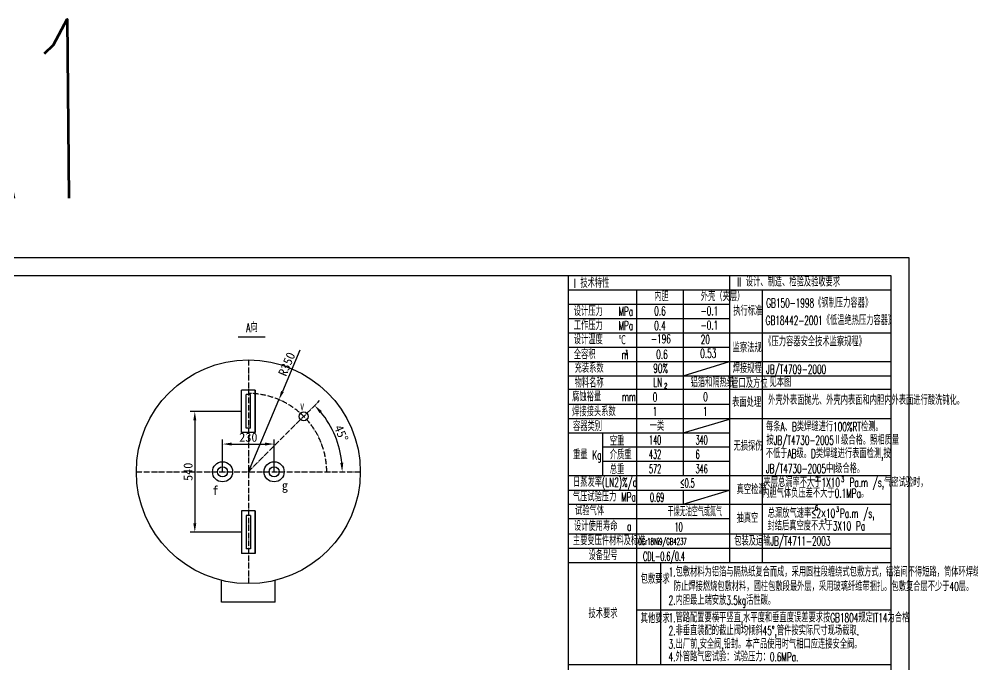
# Model space of a CAD drawing. Extents: x -156 to 6851, y -15624 to -9805.
# Drawn here: x 2592 to 6851, y -12692 to -9805 of the extents above; entities that cross this region are included whole.
import ezdxf

# ---------------------------------------------------------------- set-up
doc = ezdxf.new("R2010")
doc.units = 0
doc.header["$LTSCALE"] = 10
doc.header["$MEASUREMENT"] = 0
doc.linetypes.add('DHX', pattern=[3.36, 2.5, -0.4, 0.06, -0.4])
doc.layers.get('0').update_dxf_attribs({"linetype": 'CONTINUOUS'})
doc.layers.get('DEFPOINTS').update_dxf_attribs({"linetype": 'CONTINUOUS'})
doc.layers.add('1', color=7, linetype='CONTINUOUS')
doc.styles.add('HZ', font='txt.shx', dxfattribs={"width": 0.6, "height": 5, "bigfont": 'hztxt.shx'})
doc.dimstyles.new('xie大字体ISO-25', dxfattribs={"dimtxt": 40, "dimasz": 40, "dimexe": 20, "dimexo": 0, "dimgap": 10, "dimtad": 1, "dimtxsty": 'Standard', "dimcen": 2.5, "dimadec": 0, "dimazin": 0, "dimtfac": 1, "dimtmove": 0, "dimatfit": 3, "dimfxl": 0, "dimarcsym": 0})

# ---------------------------------------------------------------- blocks, each defined once
blk = doc.blocks.new('*D195')
at = {"color": 0, "lineweight": -2}
for p, q in [((3500.4, -11828.9), (3500.4, -11684.9)), ((3540.4, -11704.9), (3690.4, -11704.9)), ((3730.4, -11828.9), (3730.4, -11684.9))]:
    blk.add_line(p, q, dxfattribs=at)
at = {"color": 0}
for points in [[(3540.4, -11698.3), (3540.4, -11711.6), (3500.4, -11704.9)], [(3690.4, -11698.3), (3690.4, -11711.6), (3730.4, -11704.9)]]:
    blk.add_solid(points, dxfattribs=at)
at = {"layer": 'DEFPOINTS', "color": 0}
for p in [(3730.4, -11704.9), (3500.4, -11828.9), (3730.4, -11828.9)]:
    blk.add_point(p, dxfattribs=at)
at = {"color": 0, "insert": (3615.4, -11674.9), "char_height": 40, "attachment_point": 5}
blk.add_mtext('230', dxfattribs=at)
blk = doc.blocks.new('*D196')
at = {"color": 0, "lineweight": -2}
for p, q in [((3585.4, -11558.9), (3356.3, -11558.9)), ((3376.3, -11598.9), (3376.3, -12058.9)), ((3585.4, -12098.9), (3356.3, -12098.9))]:
    blk.add_line(p, q, dxfattribs=at)
at = {"color": 0}
for points in [[(3369.7, -11598.9), (3383, -11598.9), (3376.3, -11558.9)], [(3369.7, -12058.9), (3383, -12058.9), (3376.3, -12098.9)]]:
    blk.add_solid(points, dxfattribs=at)
at = {"layer": 'DEFPOINTS', "color": 0}
for p in [(3585.4, -11558.9), (3376.3, -12098.9), (3585.4, -12098.9)]:
    blk.add_point(p, dxfattribs=at)
at = {"color": 0, "insert": (3346.3, -11828.9), "char_height": 40, "attachment_point": 5, "rotation": 90}
blk.add_mtext('540', dxfattribs=at)
blk = doc.blocks.new('*D197')
at = {"color": 0, "lineweight": -2}
blk.add_arc((3615.4, -11828.9), 419.2, 5.4697, 39.5303, dxfattribs=at)
at = {"color": 0}
for points in [[(3933.7, -11566.6), (3943.6, -11557.6), (3911.8, -11532.5)], [(4039.3, -11788.6), (4026, -11789.2), (4034.5, -11828.9)]]:
    blk.add_solid(points, dxfattribs=at)
at = {"layer": 'DEFPOINTS', "color": 0}
for p in [(3933.6, -11510.7), (4020.2, -11720.4), (3115.4, -11828.9), (3615.4, -11828.9), (4115.4, -11828.9)]:
    blk.add_point(p, dxfattribs=at)
at = {"color": 0, "insert": (4030.3, -11657), "char_height": 40, "attachment_point": 5, "rotation": 292.5}
blk.add_mtext('45°', dxfattribs=at)
blk = doc.blocks.new('*D198')
at = {"color": 0, "lineweight": -2}
for p, q in [((3845.7, -11285.7), (3767.6, -11469.8)), ((3615.4, -11828.9), (3752, -11506.7))]:
    blk.add_line(p, q, dxfattribs=at)
at = {"color": 0}
blk.add_solid([(3761.5, -11467.2), (3773.8, -11472.4), (3752, -11506.7)], dxfattribs=at)
at = {"layer": 'DEFPOINTS', "color": 0}
for p in [(3752, -11506.7), (3615.4, -11828.9)]:
    blk.add_point(p, dxfattribs=at)
at = {"color": 0, "insert": (3786.9, -11347.6), "char_height": 40, "attachment_point": 5, "rotation": 67.0204}
blk.add_mtext('R350', dxfattribs=at)

msp = doc.modelspace()

# ---------------------------------------------------------------- linework, layer by layer
at = {"color": 0}
for p, q in [((-155.873, -10871.679), (6564.127, -10871.679)), ((6564.127, -10871.679), (6564.127, -15623.679)), ((44.127, -10951.679), (6484.127, -10951.679)), ((5044.127, -10951.679), (5044.127, -13837.088)), ((6484.127, -10951.679), (6484.127, -15543.679)), ((6484.127, -10951.679), (6484.127, -12368.715)), ((3570.064, -11226.112), (3691.222, -11226.112)), ((5556.616, -11399.679), (5764.127, -11335.679)), ((3645.367, -11463.886), (3585.367, -11463.886)), ((3585.367, -11653.886), (3585.367, -11463.886)), ((3625.367, -11483.886), (3605.367, -11483.886)), ((3605.367, -11633.886), (3605.367, -11483.886)), ((3625.367, -11633.886), (3625.367, -11483.886)), ((3645.367, -11653.886), (3645.367, -11463.886)), ((3645.367, -11463.886), (3645.367, -11653.886)), ((3645.367, -11653.886), (3585.367, -11653.886)), ((3625.367, -11633.886), (3605.367, -11633.886)), ((5556.616, -11974.045), (5764.127, -11911.196)), ((3645.367, -12003.886), (3585.367, -12003.886)), ((3585.367, -12003.886), (3585.367, -12193.886)), ((3645.367, -12003.886), (3645.367, -12193.886)), ((3645.367, -12193.886), (3645.367, -12003.886)), ((3625.367, -12023.886), (3605.367, -12023.886)), ((3605.367, -12023.886), (3605.367, -12173.886)), ((3625.367, -12023.886), (3625.367, -12173.886)), ((3625.367, -12173.886), (3605.367, -12173.886)), ((3645.367, -12193.886), (3585.367, -12193.886)), ((5457.641, -12689.607), (5457.641, -12234.516)), ((3495.367, -12412.077), (3495.367, -12314.272)), ((3735.367, -12412.077), (3735.367, -12314.272)), ((3735.367, -12412.077), (3495.367, -12412.077)), ((5348.616, -12445.342), (6484.127, -12445.342))]:
    msp.add_line(p, q, dxfattribs=at)
for p, q in [((5764.127, -10951.679), (5764.127, -12234.516)), ((5044.127, -11015.679), (6484.127, -11015.679)), ((5556.616, -11654.045), (5764.127, -11593.097)), ((5044.127, -12234.516), (6484.127, -12234.516)), ((5044.127, -12689.607), (6484.127, -12689.607))]:
    msp.add_line(p, q)
at = {"linetype": 'DHX'}
for p, q in [((3615.367, -11328.886), (3615.367, -12328.886)), ((3615.367, -11828.886), (3933.565, -11510.688)), ((3115.367, -11828.886), (4115.367, -11828.886))]:
    msp.add_line(p, q, dxfattribs=at)
at = {"color": 0}
for centre, radius in [((3615.367, -11828.886), 500), ((3862.854, -11581.398), 20), ((3500.367, -11828.886), 45), ((3730.367, -11828.886), 45), ((3500.367, -11828.886), 22.5), ((3730.367, -11828.886), 22.5)]:
    msp.add_circle(centre, radius, dxfattribs=at)
at = {"linetype": 'DHX'}
msp.add_arc((3615.367, -11828.886), 350, 0, 90, dxfattribs=at)
at = {"layer": '1'}
for p, q in [((5044.127, -10951.679), (5044.127, -13837.088)), ((5348.616, -11015.679), (5348.616, -12689.607)), ((5556.616, -11015.679), (5556.616, -11846.045)), ((5909.193, -11015.68), (5909.193, -12234.516)), ((5044.127, -11079.679), (5764.127, -11079.679)), ((5044.127, -11143.679), (5764.127, -11143.679)), ((5044.127, -11207.679), (6484.127, -11207.679)), ((5044.127, -11207.679), (5764.127, -11207.679)), ((5044.127, -11271.448), (5764.127, -11271.448)), ((5044.127, -11335.679), (6484.127, -11335.679)), ((5044.127, -11399.679), (6484.127, -11399.679)), ((5044.127, -11459.99), (6484.127, -11459.99)), ((5044.127, -11526.625), (5764.127, -11526.625)), ((5044.127, -11590.625), (6484.127, -11590.625)), ((5044.127, -11654.045), (5764.127, -11654.045)), ((5196.327, -11656.458), (5196.327, -11846.045)), ((5196.327, -11718.045), (5764.127, -11718.045)), ((5196.327, -11782.045), (5764.127, -11782.045)), ((5044.127, -11846.045), (6484.127, -11846.045)), ((5044.127, -11911.196), (5764.127, -11911.196)), ((5556.616, -11911.196), (5556.616, -11974.045)), ((5044.127, -11974.045), (6484.127, -11974.045)), ((5044.127, -12038.045), (5764.127, -12038.045)), ((5044.127, -12106.515), (6484.127, -12106.515)), ((5044.127, -12170.516), (6484.127, -12170.516))]:
    msp.add_line(p, q, dxfattribs=at)

# ---------------------------------------------------------------- texts
at = {"style": 'HZ', "width": 0.6}
for s, height, p in [('A1', 800, (2217.885, -10611.533)), ('A向', 40, (3606.444, -11204.684))]:
    msp.add_text(s, height=height, rotation=0.6, dxfattribs=at).set_placement(p)
at = {"style": 'HZ'}
for s, width, p in [('外壳外表面抛光、外壳内表面和内胆内外表面进行酸洗钝化。', 0.6, (5936.44, -11529.138)), ('≤0.5', 0.5, (5543.459, -11899.443)), ('1.包敷材料为铝箔与隔热纸复合而成，采用圆柱段缠绕式包敷方式，铝箔间不得短路，筒体环焊缝处采用玻璃纤维纸包在最外层，', 0.6, (5491.989, -12296.747)), ('防止焊接燃烧包敷材料，圆柱包敷段最外层，采用玻璃纤维带捆扎。包敷复合层不少于40层。', 0.6, (5515.047, -12361.562)), ('2.内胆最上端安放3.5kg活性碳。', 0.6, (5491.989, -12423.166)), ('1.管路配置要横平竖直,水平度和垂直度误差要求按GB1804规定IT14为合格', 0.6, (5491.989, -12501.197)), ('2.非垂直装配的截止阀均倾斜45%%d,管件按实际尺寸现场截取.', 0.6, (5491.989, -12558.782)), ('3.出厂前,安全阀,铅封。本产品使用时气相口应连接安全阀。', 0.6, (5491.989, -12618.976)), ('4.外管路气密试验：试验压力：0.6MPa.', 0.6, (5491.989, -12675.831))]:
    msp.add_text(s, height=40, dxfattribs=dict(at, width=width)).set_placement(p)
at = {"color": 0, "width": 0.6}
msp.add_text('v', height=40, dxfattribs=at).set_placement((3846.766, -11553.581))
at = {"color": 0, "char_height": 40, "width": 6844.73052, "attachment_point": 1}
for s, insert in [('g', (3764.971, -11870.039)), ('f', (3454.393, -11892.441))]:
    msp.add_mtext(s, dxfattribs=dict(at, insert=insert))
at = {"layer": '1', "style": 'HZ'}
for s, height, width, p in [('I 技术特性', 40, 0.6, (5068.47, -11005.999)), ('II 设计、制造、检验及验收要求', 40, 0.6, (5798.814, -11000.185)), ('内胆', 40, 0.6, (5427.74, -11065.605)), ('外壳（夹层）', 40, 0.6, (5635.74, -11065.605)), ('GB150-1998《钢制压力容器》', 40, 0.6, (5927.771, -11094.404)), ('设计压力   MPa', 40, 0.6, (5068.47, -11132.148)), ('0.6', 40, 0.6, (5427.74, -11129.605)), ('-0.1', 40, 0.6, (5635.25, -11129.605)), ('执行标准', 40, 0.6, (5780.601, -11130.495)), ('工作压力   MPa', 40, 0.6, (5068.47, -11195.223)), ('0.4', 40, 0.6, (5427.74, -11195.698)), ('-0.1', 40, 0.6, (5635.25, -11193.605)), ('GB18442-2001《低温绝热压力容器》', 40, 0.6, (5924.958, -11172.363)), ('设计温度   ℃', 40, 0.6, (5068.47, -11258.298)), ('-196', 40, 0.6, (5413.572, -11254.535)), ('20', 40, 0.6, (5635.25, -11257.374)), ('《压力容器安全技术监察规程》', 40, 0.6, (5919.331, -11267.371)), ('全容积     m', 40, 0.6, (5068.47, -11325.352)), ('3', 20, 0.6, (5297.347, -11305.641)), ('0.6', 40, 0.6, (5436.636, -11323.809)), ('0.53', 40, 0.6, (5633.123, -11319.26)), ('监察法规', 40, 0.6, (5777.787, -11294.73)), ('充装系数', 40, 0.6, (5072.304, -11385.751)), ('90%', 40, 0.6, (5423.379, -11386.166)), ('焊接规程', 40, 0.6, (5777.787, -11387.269)), ('JB/T4709-2000', 40, 0.6, (5927.231, -11390.617)), ('物料名称', 40, 0.6, (5072.304, -11452.155)), ('LN', 40, 0.6, (5423.079, -11449.262)), ('铝箔和隔热纸', 40, 0.6, (5589.948, -11450.446)), ('管口及方位', 40, 0.6, (5771.84, -11453.474)), ('见本图', 40, 0.6, (5942.629, -11448.618)), ('  2', 24, 0.6, (5440.166, -11456.614)), ('腐蚀裕量    mm', 40, 0.6, (5061.286, -11513.71)), ('0', 40, 0.6, (5420.817, -11515.056)), ('0', 40, 0.6, (5646.545, -11513.876)), ('表面处理', 40, 0.6, (5775.531, -11538.351)), ('焊接接头系数', 40, 0.6, (5061.286, -11580.204)), ('1', 40, 0.6, (5420.817, -11579.287)), ('1', 40, 0.6, (5645.596, -11579.287)), ('容器类别', 40, 0.6, (5065.12, -11645.651)), ('一类', 40, 0.6, (5407.439, -11644.602)), ('每条A、B类焊缝进行100%RT检测。', 40, 0.6, (5926.998, -11647.543)), ('空重', 40, 0.6, (5229.35, -11711.307)), ('140', 40, 0.5, (5404.518, -11706.589)), ('340', 40, 0.5, (5612.518, -11706.589)), ('按JB/T4730-2005Ⅱ级合格。照相质量', 40, 0.6, (5928.835, -11707.732)), ('无损探伤', 40, 0.6, (5781.906, -11734.238)), ('重量 Kg', 40, 0.6, (5065.12, -11773.287)), ('介质重', 40, 0.6, (5229.35, -11773.287)), ('432', 40, 0.5, (5404.518, -11770.589)), ('6', 40, 0.5, (5612.518, -11770.589)), ('不低于AB级。D类焊缝进行表面检测,按', 40, 0.6, (5925.677, -11767.405)), ('总重', 40, 0.6, (5229.35, -11838.913)), ('572', 40, 0.5, (5404.518, -11835.74)), ('346', 40, 0.5, (5612.518, -11835.74)), ('JB/T4730-2005中I级合格。', 40, 0.6, (5926.53, -11834.523)), ('日蒸发率(LN2)%/d', 40, 0.6, (5065.12, -11895.573)), ('夹层总漏率不大于1X10  Pa.m /s,气密试验时，', 40, 0.6, (5915.637, -11896.454)), ('-7', 22.4, 0.6, (6130.141, -11874.392)), ('3', 22.4, 0.6, (6262.299, -11874.127)), ('气压试验压力 MPa', 40, 0.6, (5064.367, -11960.929)), ('0.69', 40, 0.5, (5408.977, -11962.806)), ('真空检漏', 40, 0.6, (5795.442, -11928.279)), ('内胆气体负压差不大于0.1MPa。', 40, 0.6, (5909.529, -11944.555)), ('试验气体', 40, 0.6, (5073.911, -12022.82)), ('干燥无油空气或氮气', 40, 0.5, (5487.415, -12027.445)), ('总漏放气速率≤2×10 Pa.m /s,', 40, 0.6, (5934.585, -12034.129)), ('-6', 22.4, 0.6, (6126.911, -12000.439)), ('3', 22.4, 0.6, (6239.024, -12007.851)), ('设计使用寿命  a', 40, 0.6, (5069.239, -12092.315)), ('抽真空', 40, 0.6, (5795.442, -12056.279)), ('封结后真空度不大于3X10 Pa', 40, 0.6, (5933.523, -12090.775)), ('-1', 22.4, 0.6, (6167.658, -12059.63)), ('10', 40, 0.5, (5518.376, -12095.724)), ('主要受压件材料及标准', 40, 0.6, (5064.397, -12156.526)), ('0Cr18Ni9/GB4237', 28.8, 0.5, (5355.85, -12154.875)), ('包装及运输', 40, 0.6, (5784.995, -12158.408)), ('JB/T4711-2003', 40, 0.6, (5946.155, -12158.408)), ('设备型号', 40, 0.6, (5134.373, -12223.303)), ('CDL-0.6/0.4', 40, 0.5, (5377.826, -12226.811)), ('包敷要求', 40, 0.6, (5367.073, -12328.278)), ('技术要求', 40, 0.6, (5134.176, -12482.68)), ('其他要求', 40, 0.6, (5367.073, -12504.707))]:
    msp.add_text(s, height=height, dxfattribs=dict(at, width=width)).set_placement(p)

# ---------------------------------------------------------------- dimensions: what is measured, and where the dimension line sits
at = {"color": 0}
dim = msp.add_radius_dim(center=(3615.367, -11828.886), mpoint=(3752.008, -11506.66), dimstyle='xie大字体ISO-25', dxfattribs=at)
dim.commit()
dim.dimension.update_dxf_attribs({"geometry": '*D198', "text_midpoint": (3786.853, -11347.645)})
dim = msp.add_angular_dim_2l(base=(4020.249, -11720.398), line1=((3115.367, -11828.886), (4115.367, -11828.886)), line2=((3615.367, -11828.886), (3933.565, -11510.688)), dimstyle='xie大字体ISO-25', dxfattribs=at)
dim.commit()
dim.dimension.update_dxf_attribs({"geometry": '*D197', "text_midpoint": (4030.341, -11656.998)})
dim = msp.add_linear_dim(base=(3376.329, -12098.886), p1=(3585.367, -11558.886), p2=(3585.367, -12098.886), angle=270, dimstyle='xie大字体ISO-25', dxfattribs=at)
dim.commit()
dim.dimension.update_dxf_attribs({"geometry": '*D196', "text_midpoint": (3346.329, -11828.886)})
dim = msp.add_linear_dim(base=(3730.367, -11704.92), p1=(3500.367, -11828.886), p2=(3730.367, -11828.886), dimstyle='xie大字体ISO-25', dxfattribs=at)
dim.commit()
dim.dimension.update_dxf_attribs({"geometry": '*D195', "text_midpoint": (3615.367, -11674.92)})

doc.saveas('drawing.dxf')
